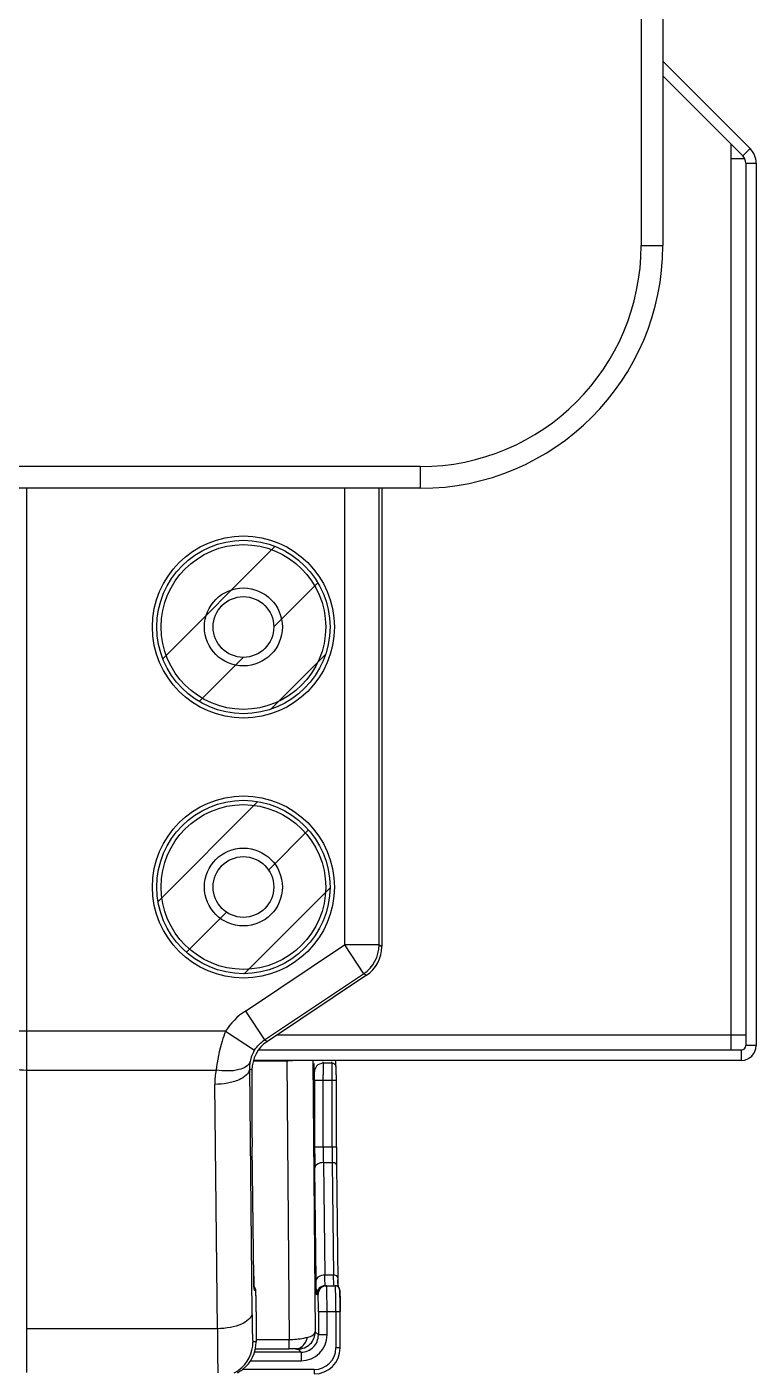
# Model space of a CAD drawing. Header units: millimetres. Extents: x 10297564 to 11610295, y -9287743 to -8409454.
# Drawn here: x 10476236 to 10477925, y -9100444 to -9097330 of the extents above; entities that cross this region are included whole.
import ezdxf

# ---------------------------------------------------------------- set-up
doc = ezdxf.new("R2010")
doc.units = ezdxf.units.MM
doc.header["$LTSCALE"] = 100
doc.layers.add('-0', color=7, linetype='Continuous')

# ---------------------------------------------------------------- blocks, each defined once
blk = doc.blocks.new('인버터 외형도')
at = {"layer": '-0', "linetype": 'Continuous'}
for p, q in [((81388.9, 44673.4), (81388.9, 37765.9)), ((81426.5, 44673.4), (81426.5, 37765.9)), ((81426.5, 38085.9), (81578, 37934.4)), ((81426.5, 38060.4), (81565.3, 37921.7)), ((81545, 37942), (81426.5, 38060.4)), ((81545, 36369.3), (81545, 37942)), ((81565.3, 37921.7), (81578, 37934.4)), ((81568.8, 37916.4), (81545, 37916.4)), ((81570.5, 37908.9), (81570.5, 36376.9)), ((81570.5, 37908.9), (81588.6, 37908.9)), ((81588.6, 37908.9), (81588.6, 36376.9)), ((81388.9, 37765.9), (81426.5, 37765.9)), ((81005.1, 37382.1), (77972.8, 37382.1)), ((81005.1, 37382.1), (81005.1, 37344.5)), ((81005.1, 37344.5), (77972.8, 37344.5)), ((80321.5, 35809.5), (80321.5, 37344.5)), ((80873.2, 37344.5), (80873.2, 36551.7)), ((80933.4, 36551.7), (80933.4, 37344.5)), ((80938.3, 37344.5), (80938.3, 36549.1)), ((80557.7, 37048.6), (80752.8, 37243.8)), ((80750.4, 37103.7), (80827.1, 37180.5)), ((80620.9, 36974.3), (80697.7, 37051.1)), ((80745.2, 36960.9), (80840.5, 37056.2)), ((80549.3, 36627.4), (80722.6, 36800.7)), ((80741.3, 36681.8), (80810.9, 36751.4)), ((80698.9, 36501.8), (80848.2, 36651.1)), ((80598.6, 36539), (80668.2, 36608.6)), ((80701.1, 36437), (80873.2, 36551.7)), ((80873.2, 36551.7), (80906.6, 36501.7)), ((80933.4, 36551.7), (80873.2, 36551.7)), ((80933.4, 36551.7), (80938.3, 36549.1)), ((80734.5, 36386.9), (80906.6, 36501.7)), ((80911.5, 36499), (80739.4, 36384.3)), ((80911.5, 36499), (80906.6, 36501.7)), ((80701.1, 36437), (80734.5, 36386.9)), ((80666.6, 36401.8), (80261.3, 36401.8)), ((80666.6, 36401.8), (80717.2, 36369.3)), ((80734.5, 36386.9), (80739.4, 36384.3)), ((81570.5, 36394.9), (80755.4, 36394.9)), ((81563, 36369.3), (80724.2, 36369.3)), ((81563, 36351.3), (81563, 36369.3)), ((81588.6, 36376.9), (81570.5, 36376.9)), ((80715.2, 36350.7), (80772.9, 36350.7)), ((81563, 36351.3), (80715.4, 36351.3)), ((80772.9, 36350.7), (80772.9, 36351.3)), ((80772.9, 36350.7), (80777.4, 35866.2)), ((80818.2, 36351.3), (80822.6, 35880.2)), ((80851.3, 36346.3), (80836.3, 36346.3)), ((80858.8, 36339.5), (80858.8, 36339.6)), ((80858.8, 36339.4), (80858.8, 36339.5)), ((80858.9, 36338.9), (80858.8, 36339.5)), ((80321.5, 36334.5), (80650.3, 36334.5)), ((80712.6, 36334.2), (80708.1, 36336.6)), ((80708.1, 36336.6), (80712.6, 35912.4)), ((80712.6, 36334.2), (80712.6, 36228.1)), ((80821.4, 36316.9), (80859.2, 36316.9)), ((80821.4, 36316.8), (80821.4, 36200.5)), ((80836.5, 36200.5), (80836.5, 36316.9)), ((80851.6, 36316.9), (80851.6, 36200.5)), ((80859.1, 36328.5), (80859.1, 36333.1)), ((80859.2, 36322.8), (80859.1, 36328.5)), ((80859.2, 36316.9), (80859.2, 36322.8)), ((80859.2, 36200.5), (80859.2, 36316.9)), ((80652.4, 35885.4), (80648, 36309.7)), ((80715.6, 35973.9), (80712.7, 36201.4)), ((80859.2, 36200.5), (80821.4, 36200.5)), ((80824.1, 35969.5), (80821.6, 36164.9)), ((80836.7, 36173.8), (80851.8, 36173.8)), ((80836.7, 36173.8), (80839.2, 35978.4)), ((80851.8, 36173.8), (80854.3, 35978.4)), ((80859.3, 36169.4), (80861.9, 35970.4)), ((80715.5, 35978.4), (80715.5, 35978.5)), ((80715.5, 35978.4), (80715.5, 35977.8)), ((80715.7, 35968.5), (80715.6, 35973.9)), ((80715.8, 35964), (80715.7, 35968.5)), ((80715.7, 35968.4), (80715.7, 35966.8)), ((80854.3, 35978.4), (80839.2, 35978.4)), ((80861.8, 35974), (80861.8, 35974.1)), ((80861.9, 35973.5), (80861.8, 35974)), ((80862, 35965.7), (80861.9, 35970.4)), ((80862.1, 35961.9), (80862, 35965.7)), ((80715.9, 35960.4), (80715.8, 35964)), ((80716.4, 35952.5), (80719.1, 35952.5)), ((80825, 35945), (80827.5, 35945)), ((80840, 35960), (80857.6, 35960)), ((80862.1, 35962), (80862, 35963)), ((80862.2, 35958.8), (80862.1, 35961.9)), ((80862.2, 35958.4), (80862.2, 35958.8)), ((80719.8, 35926.3), (80719.8, 35926.6)), ((80719.8, 35914.8), (80719.8, 35862.5)), ((80865.7, 35914.9), (80828, 35914.9)), ((80828, 35914.8), (80828, 35874.9)), ((80843, 35874.9), (80843, 35914.9)), ((80858.2, 35914.9), (80858.2, 35852)), ((80865.7, 35852), (80865.7, 35914.9)), ((80652.4, 35885.4), (80321.5, 35885.4)), ((80828, 35874.9), (80822.6, 35880.2)), ((80843, 35874.9), (80828, 35874.9)), ((80719.8, 35862.5), (80714.3, 35862.5)), ((80718, 35850.4), (80777.4, 35850.4)), ((80777.4, 35866.2), (80719.8, 35866.2)), ((80777.4, 35850.4), (80777.4, 35866.2)), ((80788, 35850.3), (80788.3, 35850.3)), ((80788.3, 35850.3), (80788.8, 35850.3)), ((80792.6, 35850.1), (80797.9, 35844.8)), ((80865.7, 35852), (80858.2, 35852)), ((80709.8, 35829.7), (80797.9, 35829.7)), ((80797.9, 35844.8), (80717.1, 35844.8)), ((80797.9, 35844.8), (80797.9, 35829.7)), ((80820.6, 35814.4), (80695.9, 35814.4)), ((80820.6, 35814.4), (80820.6, 35806.9))]:
    blk.add_line(p, q, dxfattribs=at)
for points in [[(80858.8, 36339.6), (80858.5, 36345.2), (80858.3, 36351.3)], [(80859.1, 36333.1), (80859, 36334.9), (80859, 36336.5), (80858.9, 36337.7), (80858.9, 36338.7), (80858.8, 36339.4)], [(80716, 35957.5), (80715.9, 35958.9), (80715.9, 35960.4)]]:
    blk.add_lwpolyline(points, dxfattribs=at)
for centre, radius in [((80697.7, 37103.7), 158), ((80697.7, 37103.7), 150.5), ((80697.7, 37103.7), 150.5), ((80697.7, 37103.7), 143), ((80697.7, 37103.7), 67.7), ((80697.7, 37103.7), 52.7), ((80697.7, 37103.7), 52.7), ((80697.7, 36652.3), 158), ((80697.7, 36652.3), 150.5), ((80697.7, 36652.3), 150.5), ((80697.7, 36652.3), 143), ((80697.7, 36652.3), 67.7), ((80697.7, 36652.3), 52.7), ((80697.7, 36652.3), 52.7)]:
    blk.add_circle(centre, radius, dxfattribs=at)
for centre, radius, start, end in [((81552.5, 37908.9), 36.1, 0, 45), ((81552.5, 37908.9), 18.1, 0, 45), ((81005.1, 37765.9), 421.4, 270, 0), ((81005.1, 37765.9), 383.7, 270, 0), ((80873.2, 36551.7), 60.2, 303.7044, 359.9856), ((80878.2, 36549.1), 60.2, 303.6855, 0.0046), ((80765.2, 36338.6), 57, 147.2916, 169.3373), ((80772.8, 36334.2), 60.2, 123.686, 180.0043), ((81563, 36376.9), 25.6, 270, 0), ((81563, 36376.9), 7.52, 270, 0), ((80769.4, 36337.9), 61.3, 169.451, 181.205), ((80772.2, 36442.9), 92.2, 270.425, 273.0489), ((80772.2, 36443), 92.3, 273.0248, 278.1268), ((80769.6, 36310.9), 121.7, 168.7993, 180.5917), ((77547.3, 36317), 3289.2, 359.9969, 0.1606), ((83005.2, 36227.9), 2292.6, 179.9931, 180.6605), ((83528.5, 36198.2), 2707, 179.9507, 180.7041), ((82369.6, 36198.8), 1533.2, 179.9376, 180.9354), ((82605, 36198.9), 1753.3, 179.9457, 180.8182), ((83232.4, 36198.5), 2373.2, 179.9514, 180.7034), ((81943, 35993), 1227.6, 180.7084, 181.1509), ((81261.2, 35978.5), 545.7, 181.2237, 181.9295), ((81846.4, 35985.5), 984.6, 180.6939, 181.3082), ((81044.4, 35971.5), 328.8, 181.977, 182.0961), ((81001.9, 35969.9), 286.1, 182.0958, 182.2353), ((80711.7, 35952.7), 7.28, 49.8404, 53.805), ((80773.7, 35958.7), 57.8, 183.7004, 184.3871), ((80840, 35945), 15, 90.0048, 180.0106), ((80842.5, 35945), 15, 89.9865, 180.0223), ((80857.6, 35952.6), 7.37, 57.5387, 62.6853), ((81247.6, 35971.3), 385.7, 181.3882, 182.0081), ((79021.2, 35915), 1698.6, 359.9932, 0.3813), ((80797.9, 35874.9), 45.2, 270.0347, 359.9653), ((80797.9, 35874.8), 30.1, 269.9821, 0.0174), ((80654.1, 35862.5), 60.2, 306.0097, 0.0023), ((80659.6, 35862.5), 60.2, 308.0231, 359.9961), ((80777.5, 35107.6), 742.8, 89.393, 90.0251), ((80777.7, 35194.1), 656.3, 89.3401, 90.02), ((80782.1, 35555.9), 294.5, 88.8429, 89.3851), ((80780.9, 35433.3), 417.1, 88.9855, 89.3852), ((80784.9, 35675.2), 175.1, 88.2508, 88.9294), ((80787.9, 35866.8), 16.5, 270.9229, 272.8415), ((80782, 35614.9), 235.5, 87.9828, 88.4732), ((80787.9, 35867.4), 17.1, 272.9084, 284.7164), ((80820.6, 35852), 37.6, 269.9974, 359.9918), ((80820.6, 35852), 45.1, 270.0768, 0.0146), ((80654, 35862.5), 60.3, 297.0523, 299.6316), ((80654.1, 35862.4), 60.2, 299.6315, 302.2466), ((80654.2, 35862.2), 60, 302.2458, 306.0187), ((80659.5, 35862.7), 60.4, 297.4851, 306.7807), ((80660, 35862.1), 59.7, 306.8024, 308.018)]:
    blk.add_arc(centre, radius, start, end, dxfattribs=at)
for points in [[(80701.1, 36437), (80687.4, 36427.9), (80675.4, 36415.7), (80666.6, 36401.8)], [(80717.2, 36369.3), (80721.7, 36376.2), (80727.7, 36382.3), (80734.5, 36386.9)], [(80824.9, 36341.2), (80822.6, 36338.6), (80821.2, 36335), (80821.2, 36331.6)], [(80836.3, 36346.3), (80832.1, 36346.3), (80827.6, 36344.3), (80824.9, 36341.2)], [(80836.3, 36346.3), (80836.2, 36347), (80836.1, 36347.8), (80836.1, 36348.6)], [(80851.3, 36346.3), (80851.3, 36347), (80851.2, 36347.8), (80851.2, 36348.6)], [(80715.9, 35958.7), (80716, 35957.5), (80716, 35956.2), (80716.1, 35955)], [(80719.1, 35952.5), (80719.1, 35954.7), (80717.8, 35957.1), (80716.1, 35958.5)], [(80718.7, 35954.9), (80718.2, 35956.2), (80717.4, 35957.4), (80716.4, 35958.2)], [(80860.3, 35959.5), (80859.4, 35959.8), (80858.5, 35960), (80857.6, 35960)], [(80861, 35959.1), (80860, 35959.7), (80858.7, 35960), (80857.6, 35960)], [(80862.3, 35958.3), (80861.7, 35958.8), (80861, 35959.2), (80860.3, 35959.5)], [(80864.1, 35956.1), (80863.5, 35957.2), (80862.6, 35958.2), (80861.6, 35958.8)], [(80865.1, 35952.5), (80865.1, 35953.7), (80864.7, 35955), (80864.1, 35956.1)]]:
    blk.add_open_spline(points, degree=3, dxfattribs=at)
for points, knots in [([(80666.6, 36401.8), (80664.5, 36396.3), (80656.9, 36374.4), (80652.2, 36351.6), (80650.3, 36334.5)], [0, 0, 0, 0, 0.258465, 1, 1, 1, 1]), ([(80261.3, 36361.5), (80261.3, 36352.8), (80277.6, 36341.3), (80299, 36336), (80313.8, 36334.5), (80321.5, 36334.5)], [0, 0, 0, 0, 0.373582, 0.666981, 1, 1, 1, 1]), ([(80709.2, 36349.1), (80707.2, 36341.5), (80690.9, 36334), (80670.7, 36332.5), (80657.1, 36333.5), (80650.3, 36334.5)], [0, 0, 0, 0, 0.371446, 0.673396, 1, 1, 1, 1]), ([(80821.2, 36331.6), (80821.2, 36332.4), (80820.9, 36337.1), (80820.7, 36341.9), (80820.6, 36345.8)], [0, 0, 0, 0, 0.176714, 1, 1, 1, 1]), ([(80836.3, 36346.3), (80836.3, 36345.4), (80836.4, 36338.7), (80836.4, 36332.1), (80836.5, 36326.3)], [0, 0, 0, 0, 0.130958, 1, 1, 1, 1]), ([(80851.3, 36346.3), (80851.4, 36345), (80851.6, 36335.2), (80851.6, 36325.4), (80851.6, 36316.9)], [0, 0, 0, 0, 0.128965, 1, 1, 1, 1]), ([(80858.8, 36339.6), (80858.7, 36341.4), (80856.9, 36344.9), (80853.1, 36346.3), (80851.3, 36346.3)], [0, 0, 0, 0, 0.499661, 1, 1, 1, 1]), ([(80858.8, 36339.2), (80858.8, 36339.6), (80858.6, 36342), (80858.5, 36344.3), (80858.5, 36346.2)], [0, 0, 0, 0, 0.194079, 1, 1, 1, 1]), ([(80859, 36334.6), (80859, 36335.1), (80859, 36336.6), (80858.9, 36338), (80858.9, 36338.9)], [0, 0, 0, 0, 0.337648, 1, 1, 1, 1]), ([(80708.1, 36336.6), (80707.8, 36327.9), (80691.3, 36316.6), (80669.9, 36311.2), (80655.3, 36309.7), (80648, 36309.7)], [0, 0, 0, 0, 0.37684, 0.681876, 1, 1, 1, 1]), ([(80821.4, 36316.8), (80821.4, 36318.5), (80821.4, 36323.4), (80821.5, 36328.3), (80821.2, 36331.6)], [0, 0, 0, 0, 0.340346, 1, 1, 1, 1]), ([(80859.2, 36316.9), (80859.2, 36318.6), (80859.2, 36324.5), (80859.1, 36330.4), (80859, 36334.6)], [0, 0, 0, 0, 0.285882, 1, 1, 1, 1]), ([(80836.7, 36173.8), (80834.8, 36173.8), (80829.1, 36173.3), (80821.7, 36169.1), (80821.6, 36164.9)], [0, 0, 0, 0, 0.305006, 1, 1, 1, 1]), ([(80859.3, 36169.4), (80859.4, 36169.9), (80858.2, 36173.1), (80854.3, 36173.8), (80851.8, 36173.8)], [0, 0, 0, 0, 0.185757, 1, 1, 1, 1]), ([(80839.2, 35978.4), (80837.3, 35978.4), (80831.6, 35977.9), (80824.2, 35973.8), (80824.1, 35969.5)], [0, 0, 0, 0, 0.304355, 1, 1, 1, 1]), ([(80825, 35945), (80824.8, 35945), (80824.9, 35945.8), (80824.6, 35946.8), (80824.6, 35948.9), (80824.4, 35953.1), (80824.3, 35960.1), (80824.2, 35966.1), (80824.1, 35969.5)], [0, 0, 0, 0, 0.017581, 0.06797, 0.150856, 0.265227, 0.581891, 1, 1, 1, 1]), ([(80839.7, 35962.2), (80839.6, 35963.1), (80839.4, 35968.5), (80839.3, 35973.9), (80839.2, 35978.4)], [0, 0, 0, 0, 0.165122, 1, 1, 1, 1]), ([(80861.8, 35974.1), (80861.8, 35974.7), (80860.6, 35977.7), (80856.8, 35978.5), (80854.3, 35978.4)], [0, 0, 0, 0, 0.186718, 1, 1, 1, 1]), ([(80854.8, 35962.2), (80854.7, 35963.1), (80854.5, 35968.5), (80854.4, 35973.9), (80854.3, 35978.4)], [0, 0, 0, 0, 0.165225, 1, 1, 1, 1]), ([(80716.2, 35954.3), (80716.2, 35953.9), (80716.3, 35953.4), (80716.3, 35952.5), (80716.4, 35952.5)], [0, 0, 0, 0, 0.740755, 1, 1, 1, 1]), ([(80719.5, 35946.5), (80719.5, 35947.4), (80719.3, 35950.2), (80719.3, 35953.1), (80718.7, 35954.9)], [0, 0, 0, 0, 0.304078, 1, 1, 1, 1]), ([(80719.8, 35926.6), (80719.8, 35930.1), (80719.7, 35936.3), (80719.6, 35943.6), (80719.4, 35948.1), (80719.4, 35950.5), (80719.1, 35951.5), (80719.2, 35952.5), (80719.1, 35952.5)], [0, 0, 0, 0, 0.403388, 0.723288, 0.841769, 0.928607, 0.981618, 1, 1, 1, 1]), ([(80719.8, 35914.9), (80719.8, 35917.9), (80719.8, 35928.5), (80719.7, 35939.1), (80719.5, 35946.5)], [0, 0, 0, 0, 0.29237, 1, 1, 1, 1]), ([(80828, 35914.8), (80828, 35918.6), (80827.9, 35925.7), (80827.9, 35934.2), (80827.7, 35939.5), (80827.8, 35942.5), (80827.4, 35943.7), (80827.7, 35945), (80827.5, 35945)], [0, 0, 0, 0, 0.381961, 0.706864, 0.831135, 0.923339, 0.980295, 1, 1, 1, 1]), ([(80840, 35960), (80839.8, 35960), (80839.9, 35961.2), (80839.7, 35961.6), (80839.7, 35962.2)], [0, 0, 0, 0, 0.260129, 1, 1, 1, 1]), ([(80843, 35914.9), (80843, 35920.6), (80843, 35929), (80842.9, 35939.6), (80842.9, 35946.4), (80842.7, 35951.8), (80842.9, 35956.3), (80842.3, 35958.2), (80842.8, 35960), (80842.5, 35960)], [0, 0, 0, 0, 0.382127, 0.5556, 0.70709, 0.831377, 0.923571, 0.980461, 1, 1, 1, 1]), ([(80855.1, 35960), (80854.9, 35960), (80855, 35961.2), (80854.8, 35961.6), (80854.8, 35962.2)], [0, 0, 0, 0, 0.25865, 1, 1, 1, 1]), ([(80858.2, 35914.9), (80858.2, 35920.6), (80858.2, 35929), (80858.1, 35939.6), (80858.1, 35946.4), (80857.9, 35951.8), (80858, 35956.3), (80857.4, 35958.2), (80857.9, 35960), (80857.6, 35960)], [0, 0, 0, 0, 0.382072, 0.55552, 0.706993, 0.831271, 0.923466, 0.980378, 1, 1, 1, 1]), ([(80864.9, 35954.4), (80864.8, 35954.7), (80864.3, 35956.2), (80863.3, 35957.5), (80862.3, 35958.3)], [0, 0, 0, 0, 0.204857, 1, 1, 1, 1]), ([(80865.4, 35948.1), (80865.4, 35948.7), (80865.3, 35950.8), (80865.2, 35953), (80864.9, 35954.4)], [0, 0, 0, 0, 0.296218, 1, 1, 1, 1]), ([(80865.1, 35952.5), (80865.3, 35952.5), (80865, 35950.9), (80865.5, 35949.4), (80865.4, 35945.6), (80865.6, 35941.2), (80865.6, 35935.5), (80865.7, 35926.6), (80865.7, 35919.6), (80865.7, 35914.9)], [0, 0, 0, 0, 0.019711, 0.076662, 0.168846, 0.293085, 0.44452, 0.617949, 1, 1, 1, 1]), ([(80865.7, 35914.9), (80865.7, 35918.2), (80865.7, 35929.3), (80865.6, 35940.4), (80865.4, 35948.1)], [0, 0, 0, 0, 0.300866, 1, 1, 1, 1]), ([(80712.6, 35912.4), (80712.2, 35903.7), (80696, 35892.6), (80674.7, 35887), (80660, 35885.5), (80652.4, 35885.4)], [0, 0, 0, 0, 0.376847, 0.669431, 1, 1, 1, 1]), ([(80712.6, 35912.4), (80712.7, 35905.5), (80712.8, 35895.8), (80713.1, 35883.7), (80713.2, 35876.4), (80713.5, 35870.8), (80713.6, 35866.2), (80714.1, 35864.2), (80714, 35862.5), (80714.3, 35862.5)], [0, 0, 0, 0, 0.410872, 0.583271, 0.729001, 0.845366, 0.930251, 0.98195, 1, 1, 1, 1]), ([(80652.4, 35885.4), (80652.5, 35876.9), (80652.7, 35851.3), (80652.8, 35825.7), (80653.5, 35808.7)], [0, 0, 0, 0, 0.335996, 1, 1, 1, 1]), ([(80792.5, 35850.1), (80800.2, 35850.2), (80816.2, 35856.6), (80822.6, 35872.6), (80822.6, 35880.2)], [0, 0, 0, 0, 0.50099, 1, 1, 1, 1]), ([(80809.1, 35870.4), (80812.6, 35871.4), (80817.9, 35873.3), (80822.5, 35878.1), (80822.6, 35880.2)], [0, 0, 0, 0, 0.628136, 1, 1, 1, 1]), ([(80809.1, 35870.4), (80806.9, 35869.7), (80796.5, 35867.1), (80785.8, 35866.2), (80777.4, 35866.2)], [0, 0, 0, 0, 0.218764, 1, 1, 1, 1]), ([(80790.3, 35850.3), (80790.6, 35850.2), (80791.1, 35850.2), (80791.6, 35850.2), (80791.9, 35850.2)], [0, 0, 0, 0, 0.556052, 1, 1, 1, 1]), ([(80790.3, 35850.3), (80790.6, 35850.2), (80791.1, 35850.2), (80791.6, 35850.2), (80791.9, 35850.2)], [0, 0, 0, 0, 0.581827, 1, 1, 1, 1]), ([(80791.9, 35850.2), (80792, 35850.2), (80792.2, 35850.2), (80792.5, 35850.1), (80792.6, 35850.1)], [0, 0, 0, 0, 0.657281, 1, 1, 1, 1]), ([(80791.9, 35850.2), (80792, 35850.2), (80792.1, 35850.1), (80792.3, 35850.1), (80792.4, 35850.1)], [0, 0, 0, 0, 0.71125, 1, 1, 1, 1]), ([(80792.2, 35850.9), (80794.1, 35851.4), (80802.3, 35855.1), (80807.4, 35863.7), (80809.2, 35870.4)], [0, 0, 0, 0, 0.219511, 1, 1, 1, 1]), ([(80792.3, 35850.8), (80794.1, 35851.2), (80802.5, 35854.8), (80807.5, 35863.6), (80809.3, 35870.4)], [0, 0, 0, 0, 0.216966, 1, 1, 1, 1])]:
    blk.add_open_spline(points, degree=3, knots=knots, dxfattribs=at)

msp = doc.modelspace()

# ---------------------------------------------------------------- block references
at = {"xscale": 1.333333333333333, "yscale": 1.333333333333333, "zscale": 1.333333333333333}
msp.add_blockref('인버터 외형도', (10369140.6, -9148191), dxfattribs=at)

doc.saveas('drawing.dxf')
